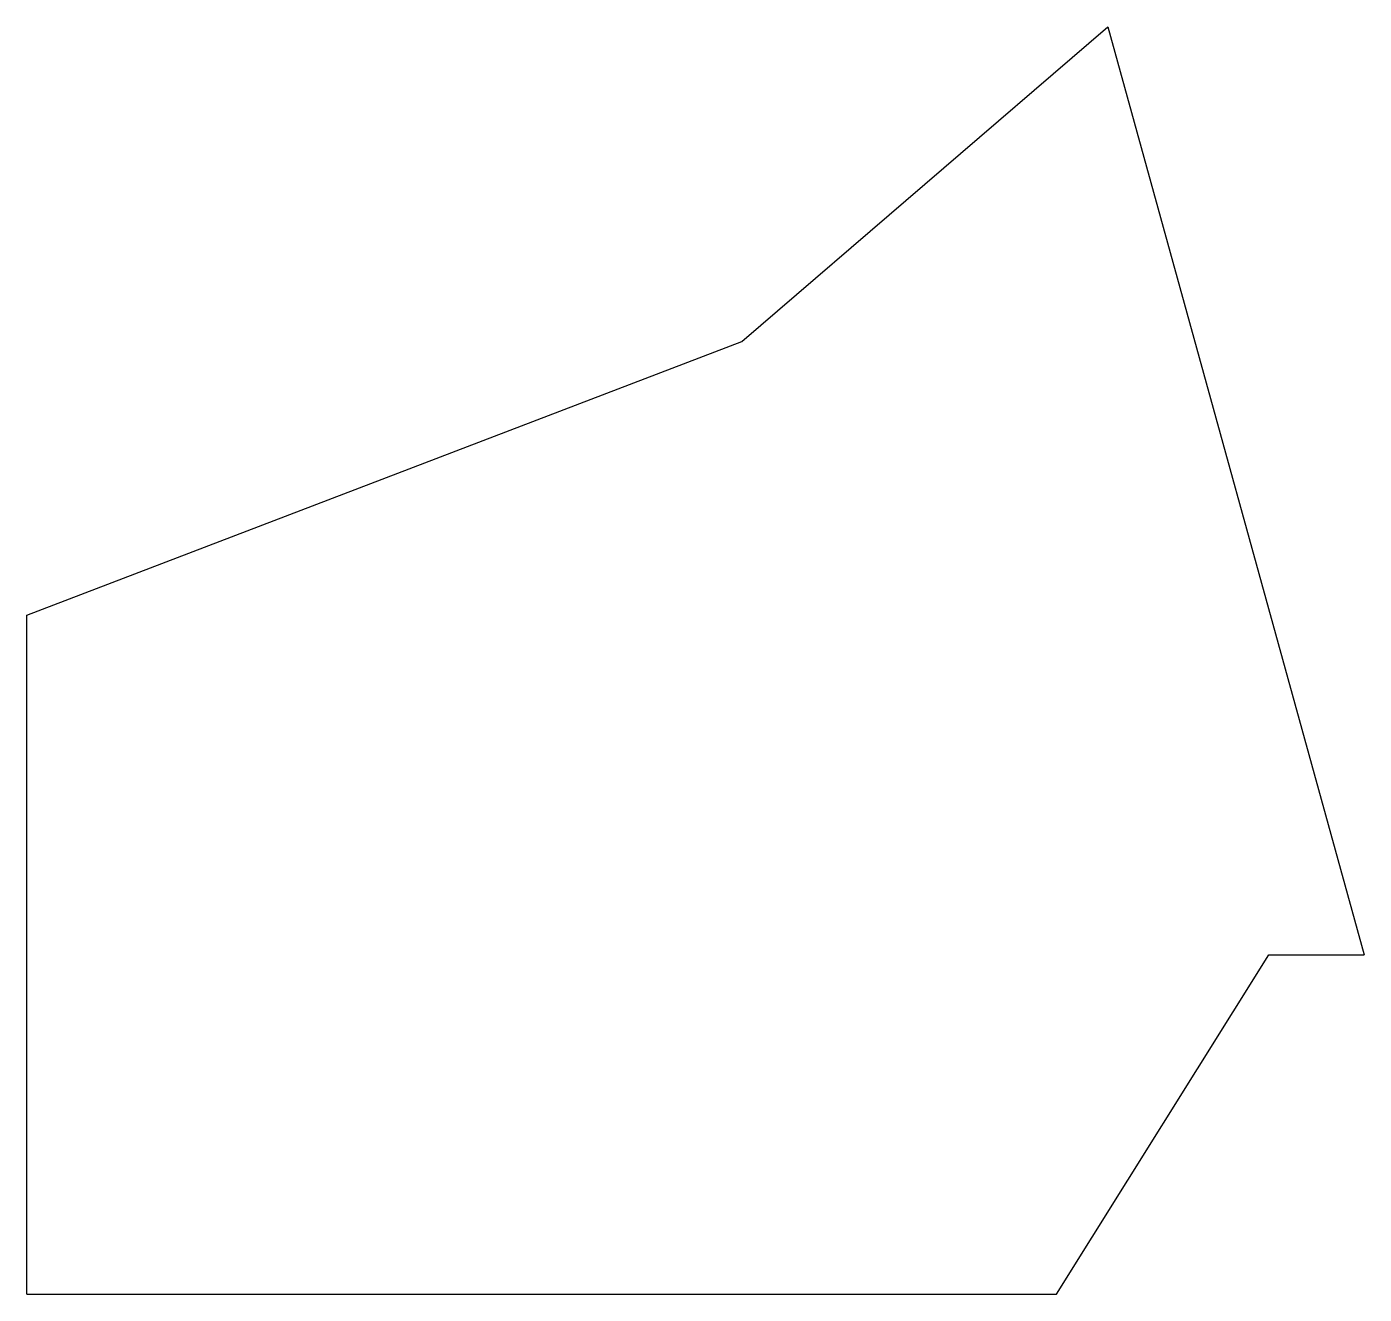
# Model space of a CAD drawing. Header units: millimetres. Extents: x 0 to 149, y 0 to 141.
import ezdxf

# ---------------------------------------------------------------- set-up
doc = ezdxf.new("R2010")
doc.units = ezdxf.units.MM

msp = doc.modelspace()

# ---------------------------------------------------------------- linework, layer by layer
at = {"color": 7, "linetype": 'Continuous'}
for p, q in [((79.62, 106.1), (120.38, 141.14)), ((120.38, 141.14), (148.95, 37.81)), ((0, 75.62), (79.62, 106.1)), ((0, 0), (0, 75.62)), ((114.67, 0), (138.33, 37.81)), ((138.33, 37.81), (148.95, 37.81)), ((0, 0), (114.67, 0))]:
    msp.add_line(p, q, dxfattribs=at)

doc.saveas('drawing.dxf')
